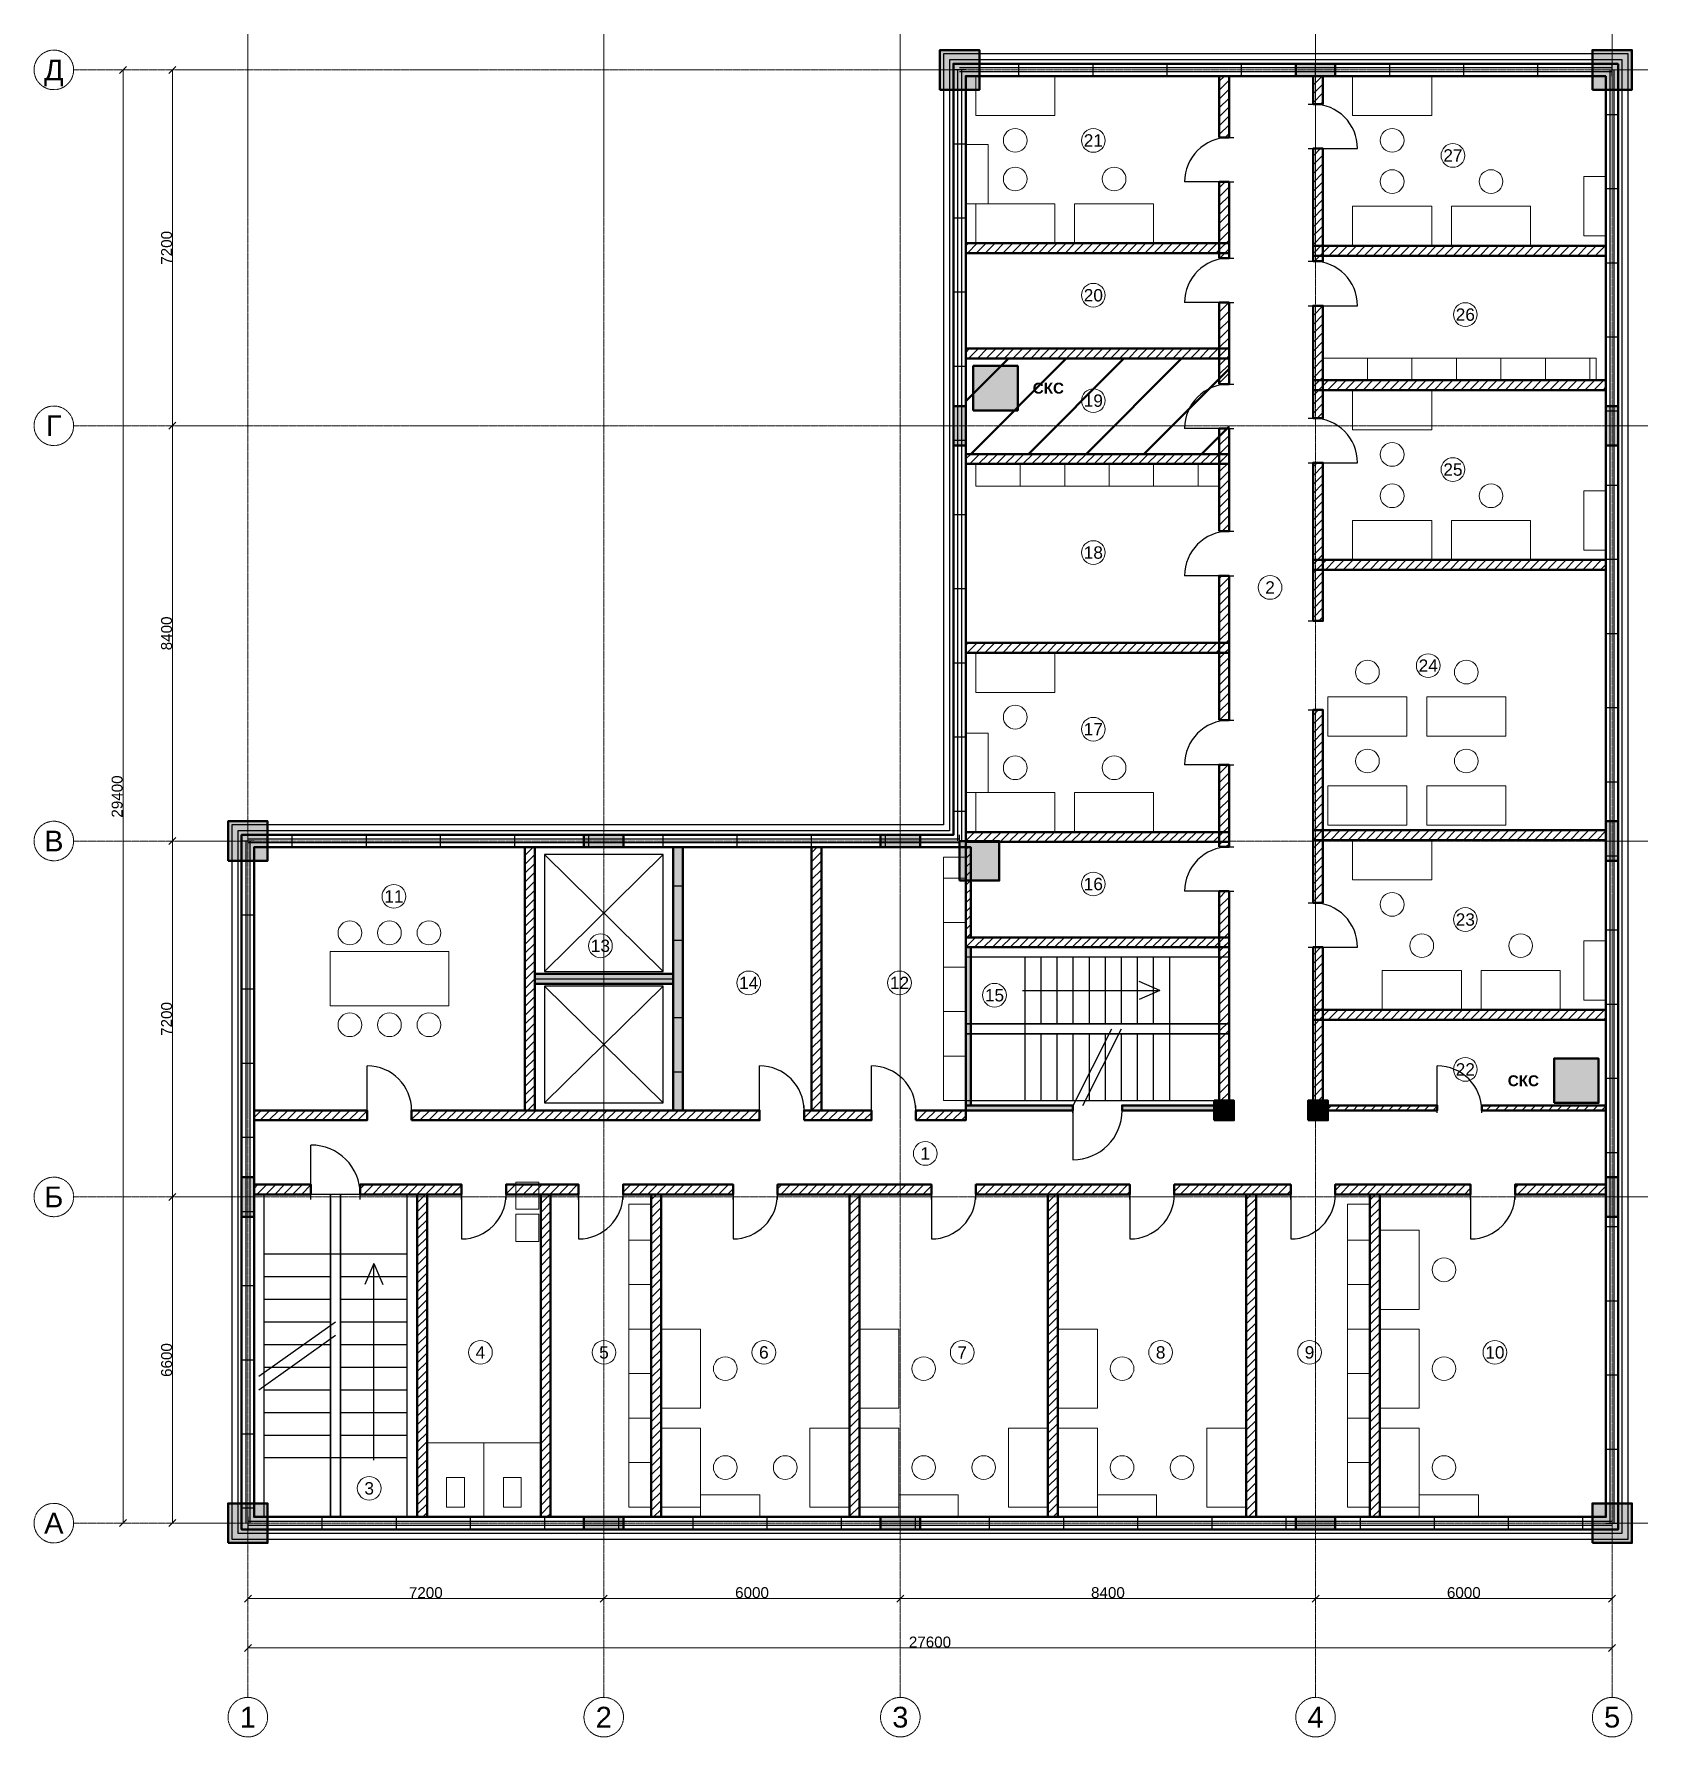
# Model space of a CAD drawing. Header units: millimetres. Extents: x -4325 to 28325, y -4325 to 30125.
import ezdxf
from ezdxf.enums import TextEntityAlignment as Align

# ---------------------------------------------------------------- set-up
doc = ezdxf.new("R2010")
doc.units = ezdxf.units.MM
doc.linetypes.add('CENTER2', pattern=[2.541, 1.587, -0.318, 0.318, -0.318])
for name, color, linetype, lineweight in [('A-ANNO-ROOM', 7, 'CONTINUOUS', 18), ('A-DIMS', 8, 'CONTINUOUS', 13), ('A-DOOR', 3, 'CONTINUOUS', 25), ('A-ELEV', 7, 'CONTINUOUS', 25), ('A-FACADE-PANEL', 8, 'CONTINUOUS', 25), ('A-FURN', 8, 'CONTINUOUS', 18), ('A-GLAZ-RIBBON', 5, 'CONTINUOUS', 25), ('A-GRID', 8, 'CENTER2', 13), ('A-HATCH', 9, 'CONTINUOUS', 9), ('A-OUTLINE', 7, 'CONTINUOUS', 50), ('A-SANI', 8, 'CONTINUOUS', 18), ('A-STAIR', 7, 'CONTINUOUS', 25), ('A-WALL-BLOCK', 9, 'CONTINUOUS', 50), ('A-WALL-RC', 7, 'CONTINUOUS', 50), ('E-SCS-RISER', 1, 'CONTINUOUS', 50), ('E-SERVER-ROOM', 1, 'CONTINUOUS', 50)]:
    doc.layers.add(name, color=color, linetype=linetype, lineweight=lineweight)
doc.styles.add('Arial-Bold', font='arialbd.ttf')
doc.styles.get("Standard").update_dxf_attribs({"font": 'arial.ttf'})

msp = doc.modelspace()

# ---------------------------------------------------------------- hatches: boundary and pattern name
at = {"layer": 'A-HATCH'}
h = msp.add_hatch(dxfattribs=at)
h.set_pattern_fill('ANSI31', scale=40)
h.paths.add_polyline_path([(19650, 28034), (19850, 28034), (19850, 29275), (19850, 29275), (19650, 29275), (19650, 29275)])
h = msp.add_hatch(dxfattribs=at)
h.set_pattern_fill('ANSI31', scale=40)
h.paths.add_polyline_path([(21550, 28707.5), (21750, 28707.5), (21750, 29275), (21750, 29275), (21550, 29275), (21550, 29275)])
h = msp.add_hatch(dxfattribs=at)
h.set_pattern_fill('ANSI31', scale=40)
h.paths.add_polyline_path([(21550, 25530), (21750, 25530), (21750, 27807.5), (21550, 27807.5)])
h = msp.add_hatch(dxfattribs=at)
h.set_pattern_fill('ANSI31', scale=40)
h.paths.add_polyline_path([(19650, 25593), (19850, 25593), (19850, 27134), (19650, 27134)])
h = msp.add_hatch(dxfattribs=at)
h.set_pattern_fill('ANSI31', scale=40)
h.paths.add_polyline_path([(14525, 25693), (14525, 25693), (19850, 25693), (19850, 25893), (14525, 25893), (14525, 25893)])
h = msp.add_hatch(dxfattribs=at)
h.set_pattern_fill('ANSI31', scale=40)
h.paths.add_polyline_path([(21550, 25640), (27475, 25640), (27475, 25640), (27475, 25840), (27475, 25840), (21550, 25840)])
h = msp.add_hatch(dxfattribs=at)
h.set_pattern_fill('ANSI31', scale=40)
h.paths.add_polyline_path([(19650, 23045), (19850, 23045), (19850, 24693), (19650, 24693)])
h = msp.add_hatch(dxfattribs=at)
h.set_pattern_fill('ANSI31', scale=40)
h.paths.add_polyline_path([(21550, 22352.5), (21750, 22352.5), (21750, 24630), (21550, 24630)])
h = msp.add_hatch(dxfattribs=at)
h.set_pattern_fill('ANSI31', scale=40)
h.paths.add_polyline_path([(14525, 23561), (14525, 23561), (19850, 23561), (19850, 23761), (14525, 23761), (14525, 23761)])
h = msp.add_hatch(dxfattribs=at)
h.set_pattern_fill('ANSI31', scale=40)
h.paths.add_polyline_path([(21550, 22920), (27475, 22920), (27475, 22920), (27475, 23120), (27475, 23120), (21550, 23120)])
h = msp.add_hatch(dxfattribs=at)
h.set_pattern_fill('ANSI31', scale=40)
h.paths.add_polyline_path([(19650, 20067.5), (19850, 20067.5), (19850, 22145), (19650, 22145)])
h = msp.add_hatch(dxfattribs=at)
h.set_pattern_fill('ANSI31', scale=40)
h.paths.add_polyline_path([(14525, 21429), (14525, 21429), (19850, 21429), (19850, 21629), (14525, 21629), (14525, 21629)])
h = msp.add_hatch(dxfattribs=at)
h.set_pattern_fill('ANSI31', scale=40)
h.paths.add_polyline_path([(21550, 18251.5), (21750, 18251.5), (21750, 21452.5), (21550, 21452.5)])
h = msp.add_hatch(dxfattribs=at)
h.set_pattern_fill('ANSI31', scale=40)
h.paths.add_polyline_path([(21550, 19285), (27475, 19285), (27475, 19285), (27475, 19485), (27475, 19485), (21550, 19485)])
h = msp.add_hatch(dxfattribs=at)
h.set_pattern_fill('ANSI31', scale=40)
h.paths.add_polyline_path([(19650, 16244), (19850, 16244), (19850, 19167.5), (19650, 19167.5)])
h = msp.add_hatch(dxfattribs=at)
h.set_pattern_fill('ANSI31', scale=40)
h.paths.add_polyline_path([(14525, 17606), (14525, 17606), (19850, 17606), (19850, 17806), (14525, 17806), (14525, 17806)])
h = msp.add_hatch(dxfattribs=at)
h.set_pattern_fill('ANSI31', scale=40)
h.paths.add_polyline_path([(21550, 12550), (21750, 12550), (21750, 16451.5), (21550, 16451.5)])
h = msp.add_hatch(dxfattribs=at)
h.set_pattern_fill('ANSI31', scale=40)
h.paths.add_polyline_path([(19650, 13682), (19850, 13682), (19850, 15344), (19650, 15344)])
h = msp.add_hatch(dxfattribs=at)
h.set_pattern_fill('ANSI31', scale=40)
h.paths.add_polyline_path([(14525, 13782), (14525, 13782), (19850, 13782), (19850, 13982), (14525, 13982), (14525, 13982)])
h = msp.add_hatch(dxfattribs=at)
h.set_pattern_fill('ANSI31', scale=40)
h.paths.add_polyline_path([(21550, 13818), (27475, 13818), (27475, 13818), (27475, 14018), (27475, 14018), (21550, 14018)])
h = msp.add_hatch(dxfattribs=at)
h.set_pattern_fill('ANSI31', scale=40)
h.paths.add_polyline_path([(5603, 8350), (5803, 8350), (5803, 13675), (5803, 13675), (5603, 13675), (5603, 13675)])
h = msp.add_hatch(dxfattribs=at)
h.set_pattern_fill('ANSI31', scale=40)
h.paths.add_polyline_path([(11403, 8350), (11603, 8350), (11603, 13675), (11603, 13675), (11403, 13675), (11403, 13675)])
h = msp.add_hatch(dxfattribs=at)
h.set_pattern_fill('ANSI31', scale=40)
h.paths.add_polyline_path([(14525, 11850), (14625, 11850), (14625, 13675), (14625, 13675), (14525, 13675), (14525, 13675)])
h = msp.add_hatch(dxfattribs=at)
h.set_pattern_fill('ANSI31', scale=40)
h.paths.add_polyline_path([(19650, 8350), (19850, 8350), (19850, 12782), (19650, 12782)])
h = msp.add_hatch(dxfattribs=at)
h.set_pattern_fill('ANSI31', scale=40)
h.paths.add_polyline_path([(14525, 11650), (19850, 11650), (19850, 11850), (14525, 11850)])
h = msp.add_hatch(dxfattribs=at)
h.set_pattern_fill('ANSI31', scale=40)
h.paths.add_polyline_path([(21550, 8350), (21750, 8350), (21750, 11650), (21550, 11650)])
h = msp.add_hatch(dxfattribs=at)
h.set_pattern_fill('ANSI31', scale=40)
h.paths.add_polyline_path([(21550, 10182), (27475, 10182), (27475, 10182), (27475, 10382), (27475, 10382), (21550, 10382)])
h = msp.add_hatch(dxfattribs=at)
h.set_pattern_fill('ANSI31', scale=40)
h.paths.add_polyline_path([(125, 8150), (125, 8150), (2414, 8150), (2414, 8350), (125, 8350), (125, 8350)])
h = msp.add_hatch(dxfattribs=at)
h.set_pattern_fill('ANSI31', scale=40)
h.paths.add_polyline_path([(3314, 8150), (10353, 8150), (10353, 8350), (3314, 8350)])
h = msp.add_hatch(dxfattribs=at)
h.set_pattern_fill('ANSI31', scale=40)
h.paths.add_polyline_path([(11253, 8150), (12614, 8150), (12614, 8350), (11253, 8350)])
h = msp.add_hatch(dxfattribs=at)
h.set_pattern_fill('ANSI31', scale=40)
h.paths.add_polyline_path([(13514, 8150), (14525, 8150), (14525, 8350), (13514, 8350)])
h = msp.add_hatch(dxfattribs=at)
h.set_pattern_fill('ANSI31', scale=40)
h.paths.add_polyline_path([(21750, 8350), (24062.5, 8350), (24062.5, 8450), (21750, 8450)])
h = msp.add_hatch(dxfattribs=at)
h.set_pattern_fill('ANSI31', scale=40)
h.paths.add_polyline_path([(24962.5, 8350), (27475, 8350), (27475, 8350), (27475, 8450), (27475, 8450), (24962.5, 8450)])
h = msp.add_hatch(dxfattribs=at)
h.set_pattern_fill('ANSI31', scale=40)
h.paths.add_polyline_path([(125, 6650), (125, 6650), (1275, 6650), (1275, 6850), (125, 6850), (125, 6850)])
h = msp.add_hatch(dxfattribs=at)
h.set_pattern_fill('ANSI31', scale=40)
h.paths.add_polyline_path([(2275, 6650), (4325, 6650), (4325, 6850), (2275, 6850)])
h = msp.add_hatch(dxfattribs=at)
h.set_pattern_fill('ANSI31', scale=40)
h.paths.add_polyline_path([(3425, 125), (3625, 125), (3625, 125), (3625, 6650), (3425, 6650), (3425, 125)])
h = msp.add_hatch(dxfattribs=at)
h.set_pattern_fill('ANSI31', scale=40)
h.paths.add_polyline_path([(5225, 6650), (6692, 6650), (6692, 6850), (5225, 6850)])
h = msp.add_hatch(dxfattribs=at)
h.set_pattern_fill('ANSI31', scale=40)
h.paths.add_polyline_path([(5925, 125), (6125, 125), (6125, 125), (6125, 6650), (5925, 6650), (5925, 125)])
h = msp.add_hatch(dxfattribs=at)
h.set_pattern_fill('ANSI31', scale=40)
h.paths.add_polyline_path([(7592, 6650), (9815.5, 6650), (9815.5, 6850), (7592, 6850)])
h = msp.add_hatch(dxfattribs=at)
h.set_pattern_fill('ANSI31', scale=40)
h.paths.add_polyline_path([(8159, 125), (8359, 125), (8359, 125), (8359, 6650), (8159, 6650), (8159, 125)])
h = msp.add_hatch(dxfattribs=at)
h.set_pattern_fill('ANSI31', scale=40)
h.paths.add_polyline_path([(10715.5, 6650), (13829, 6650), (13829, 6850), (10715.5, 6850)])
h = msp.add_hatch(dxfattribs=at)
h.set_pattern_fill('ANSI31', scale=40)
h.paths.add_polyline_path([(12172, 125), (12372, 125), (12372, 125), (12372, 6650), (12172, 6650), (12172, 125)])
h = msp.add_hatch(dxfattribs=at)
h.set_pattern_fill('ANSI31', scale=40)
h.paths.add_polyline_path([(14729, 6650), (17842.5, 6650), (17842.5, 6850), (14729, 6850)])
h = msp.add_hatch(dxfattribs=at)
h.set_pattern_fill('ANSI31', scale=40)
h.paths.add_polyline_path([(16186, 125), (16386, 125), (16386, 125), (16386, 6650), (16186, 6650), (16186, 125)])
h = msp.add_hatch(dxfattribs=at)
h.set_pattern_fill('ANSI31', scale=40)
h.paths.add_polyline_path([(18742.5, 6650), (21099, 6650), (21099, 6850), (18742.5, 6850)])
h = msp.add_hatch(dxfattribs=at)
h.set_pattern_fill('ANSI31', scale=40)
h.paths.add_polyline_path([(20199, 125), (20399, 125), (20399, 125), (20399, 6650), (20199, 6650), (20199, 125)])
h = msp.add_hatch(dxfattribs=at)
h.set_pattern_fill('ANSI31', scale=40)
h.paths.add_polyline_path([(21999, 6650), (24737, 6650), (24737, 6850), (21999, 6850)])
h = msp.add_hatch(dxfattribs=at)
h.set_pattern_fill('ANSI31', scale=40)
h.paths.add_polyline_path([(22699, 125), (22899, 125), (22899, 125), (22899, 6650), (22699, 6650), (22699, 125)])
h = msp.add_hatch(dxfattribs=at)
h.set_pattern_fill('ANSI31', scale=40)
h.paths.add_polyline_path([(25637, 6650), (27475, 6650), (27475, 6650), (27475, 6850), (27475, 6850), (25637, 6850)])
at = {"layer": 'A-WALL-RC'}
h = msp.add_hatch(color=7, dxfattribs=at)
h.dxf.hatch_style = 1
h.paths.add_polyline_path([(14000, 29000), (14800, 29000), (14800, 29800), (14000, 29800)])
h = msp.add_hatch(color=7, dxfattribs=at)
h.dxf.hatch_style = 1
h.paths.add_polyline_path([(27200, 29000), (28000, 29000), (28000, 29800), (27200, 29800)])
h = msp.add_hatch(color=7, dxfattribs=at)
h.dxf.hatch_style = 1
h.paths.add_polyline_path([(21200, 29275), (22000, 29275), (22000, 29525), (21200, 29525)])
h = msp.add_hatch(color=7, dxfattribs=at)
h.dxf.hatch_style = 1
h.paths.add_polyline_path([(14275, 21800), (14525, 21800), (14525, 22600), (14275, 22600)])
h = msp.add_hatch(color=7, dxfattribs=at)
h.dxf.hatch_style = 1
h.paths.add_polyline_path([(27475, 21800), (27725, 21800), (27725, 22600), (27475, 22600)])
h = msp.add_hatch(color=7, dxfattribs=at)
h.dxf.hatch_style = 1
h.paths.add_polyline_path([(-400, 13400), (400, 13400), (400, 14200), (-400, 14200)])
h = msp.add_hatch(color=7, dxfattribs=at)
h.dxf.hatch_style = 1
h.paths.add_polyline_path([(27475, 13400), (27725, 13400), (27725, 14200), (27475, 14200)])
h = msp.add_hatch(color=7, dxfattribs=at)
h.dxf.hatch_style = 1
h.paths.add_polyline_path([(6800, 13675), (7600, 13675), (7600, 13925), (6800, 13925)])
h = msp.add_hatch(color=7, dxfattribs=at)
h.dxf.hatch_style = 1
h.paths.add_polyline_path([(12800, 13675), (13600, 13675), (13600, 13925), (12800, 13925)])
h = msp.add_hatch(color=7, dxfattribs=at)
h.dxf.hatch_style = 1
h.paths.add_polyline_path([(14400, 13000), (15200, 13000), (15200, 13800), (14400, 13800)])
h = msp.add_hatch(color=7, dxfattribs=at)
h.dxf.hatch_style = 1
h.paths.add_polyline_path([(8603, 8350), (8803, 8350), (8803, 13675), (8803, 13675), (8603, 13675), (8603, 13675)])
h = msp.add_hatch(color=7, dxfattribs=at)
h.dxf.hatch_style = 1
h.paths.add_polyline_path([(14525, 8450), (14625, 8450), (14625, 11650), (14525, 11650)])
h = msp.add_hatch(color=7, dxfattribs=at)
h.dxf.hatch_style = 1
h.paths.add_polyline_path([(5803, 10912.5), (8603, 10912.5), (8603, 11112.5), (5803, 11112.5)])
h = msp.add_hatch(color=7, dxfattribs=at)
h.dxf.hatch_style = 1
h.paths.add_polyline_path([(14525, 8350), (16687.5, 8350), (16687.5, 8450), (14525, 8450)])
h = msp.add_hatch(color=7, dxfattribs=at)
h.dxf.hatch_style = 1
h.paths.add_polyline_path([(17687.5, 8350), (19650, 8350), (19650, 8450), (17687.5, 8450)])
h = msp.add_hatch(color=7, dxfattribs=at)
h.dxf.hatch_style = 1
h.paths.add_polyline_path([(19550, 8150), (19950, 8150), (19950, 8550), (19550, 8550)])
h = msp.add_hatch(color=7, dxfattribs=at)
h.dxf.hatch_style = 1
h.paths.add_polyline_path([(21450, 8150), (21850, 8150), (21850, 8550), (21450, 8550)])
h = msp.add_hatch(color=7, dxfattribs=at)
h.dxf.hatch_style = 1
h.paths.add_polyline_path([(-125, 6200), (125, 6200), (125, 7000), (-125, 7000)])
h = msp.add_hatch(color=7, dxfattribs=at)
h.dxf.hatch_style = 1
h.paths.add_polyline_path([(27475, 6200), (27725, 6200), (27725, 7000), (27475, 7000)])
h = msp.add_hatch(color=7, dxfattribs=at)
h.dxf.hatch_style = 1
h.paths.add_polyline_path([(-400, -400), (400, -400), (400, 400), (-400, 400)])
h = msp.add_hatch(color=7, dxfattribs=at)
h.dxf.hatch_style = 1
h.paths.add_polyline_path([(27200, -400), (28000, -400), (28000, 400), (27200, 400)])
h = msp.add_hatch(color=7, dxfattribs=at)
h.dxf.hatch_style = 1
h.paths.add_polyline_path([(6800, -125), (7600, -125), (7600, 125), (6800, 125)])
h = msp.add_hatch(color=7, dxfattribs=at)
h.dxf.hatch_style = 1
h.paths.add_polyline_path([(12800, -125), (13600, -125), (13600, 125), (12800, 125)])
h = msp.add_hatch(color=7, dxfattribs=at)
h.dxf.hatch_style = 1
h.paths.add_polyline_path([(21200, -125), (22000, -125), (22000, 125), (21200, 125)])
at = {"layer": 'E-SCS-RISER'}
h = msp.add_hatch(color=7, dxfattribs=at)
h.dxf.hatch_style = 1
h.paths.add_polyline_path([(14675, 22511), (15575, 22511), (15575, 23411), (14675, 23411)])
h = msp.add_hatch(color=7, dxfattribs=at)
h.dxf.hatch_style = 1
h.paths.add_polyline_path([(26425, 8500), (27325, 8500), (27325, 9400), (26425, 9400)])
at = {"layer": 'E-SERVER-ROOM'}
h = msp.add_hatch(dxfattribs=at)
h.set_pattern_fill('ANSI31', scale=260)
h.paths.add_polyline_path([(14525, 21629), (19850, 21629), (19850, 23561), (14525, 23561)])

# ---------------------------------------------------------------- linework, layer by layer
at = {"layer": 'A-ANNO-ROOM'}
for centre in [(17105, 27973), (24380, 27670), (17105, 24841), (24630, 24450), (17105, 22709), (24380, 21315), (17105, 19636), (20680, 18930), (23880, 17348), (17105, 16062), (17105, 12930), (2955, 12680), (24630, 12212), (7133, 11680), (10133, 10930), (13183, 10930), (15105, 10680), (24630, 9180), (13705, 7480), (4705, 3455), (7205, 3455), (10439, 3455), (14452, 3455), (18466, 3455), (21479, 3455), (25229, 3455), (2455, 705)]:
    msp.add_circle(centre, 240, dxfattribs=at)
at = {"layer": 'A-DIMS'}
for p, q in [((-2595.71, 29329.29), (-2454.29, 29470.71)), ((-2525, 0), (-2525, 29400)), ((-1595.71, 29329.29), (-1454.29, 29470.71)), ((-1525, 22200), (-1525, 29400)), ((-1595.71, 22129.29), (-1454.29, 22270.71)), ((-1595.71, 22129.29), (-1454.29, 22270.71)), ((-1525, 13800), (-1525, 22200)), ((-1595.71, 13729.29), (-1454.29, 13870.71)), ((-1595.71, 13729.29), (-1454.29, 13870.71)), ((-1525, 6600), (-1525, 13800)), ((-1595.71, 6529.29), (-1454.29, 6670.71)), ((-1595.71, 6529.29), (-1454.29, 6670.71)), ((-1525, 0), (-1525, 6600)), ((-2595.71, -70.71), (-2454.29, 70.71)), ((-1595.71, -70.71), (-1454.29, 70.71)), ((-70.71, -1595.71), (70.71, -1454.29)), ((0, -1525), (7200, -1525)), ((7129.29, -1595.71), (7270.71, -1454.29)), ((7129.29, -1595.71), (7270.71, -1454.29)), ((7200, -1525), (13200, -1525)), ((13129.29, -1595.71), (13270.71, -1454.29)), ((13129.29, -1595.71), (13270.71, -1454.29)), ((13200, -1525), (21600, -1525)), ((21529.29, -1595.71), (21670.71, -1454.29)), ((21529.29, -1595.71), (21670.71, -1454.29)), ((21600, -1525), (27600, -1525)), ((27529.29, -1595.71), (27670.71, -1454.29)), ((-70.71, -2595.71), (70.71, -2454.29)), ((0, -2525), (27600, -2525)), ((27529.29, -2595.71), (27670.71, -2454.29))]:
    msp.add_line(p, q, dxfattribs=at)
at = {"layer": 'A-DOOR'}
for p, q in [((21450, 28707.5), (21650, 28707.5)), ((19750, 28034), (19950, 28034)), ((21450, 27807.5), (21650, 27807.5)), ((21550, 27807.5), (22450, 27807.5)), ((19850, 27134), (18950, 27134)), ((19750, 27134), (19950, 27134)), ((19750, 25593), (19950, 25593)), ((21450, 25530), (21650, 25530)), ((19850, 24693), (18950, 24693)), ((19750, 24693), (19950, 24693)), ((21450, 24630), (21650, 24630)), ((21550, 24630), (22450, 24630)), ((19750, 23045), (19950, 23045)), ((19850, 22145), (18950, 22145)), ((19750, 22145), (19950, 22145)), ((21450, 22352.5), (21650, 22352.5)), ((21450, 21452.5), (21650, 21452.5)), ((21550, 21452.5), (22450, 21452.5)), ((19750, 20067.5), (19950, 20067.5)), ((19850, 19167.5), (18950, 19167.5)), ((19750, 19167.5), (19950, 19167.5)), ((21450, 18251.5), (21650, 18251.5)), ((19750, 16244), (19950, 16244)), ((21450, 16451.5), (21650, 16451.5)), ((19850, 15344), (18950, 15344)), ((19750, 15344), (19950, 15344)), ((19750, 13682), (19950, 13682)), ((8603, 12893.75), (8803, 12893.75)), ((19850, 12782), (18950, 12782)), ((19750, 12782), (19950, 12782)), ((21450, 12550), (21650, 12550)), ((8603, 11793.75), (8803, 11793.75)), ((21450, 11650), (21650, 11650)), ((21550, 11650), (22450, 11650)), ((8603, 10231.25), (8803, 10231.25)), ((2414, 8350), (2414, 9250)), ((8603, 9131.25), (8803, 9131.25)), ((10353, 8350), (10353, 9250)), ((12614, 8350), (12614, 9250)), ((24062.5, 8350), (24062.5, 9250)), ((2414, 8250), (2414, 8450)), ((3314, 8250), (3314, 8450)), ((10353, 8250), (10353, 8450)), ((11253, 8250), (11253, 8450)), ((12614, 8250), (12614, 8450)), ((13514, 8250), (13514, 8450)), ((16687.5, 8300), (16687.5, 8400)), ((16687.5, 8350), (16687.5, 7350)), ((17687.5, 8300), (17687.5, 8400)), ((24062.5, 8300), (24062.5, 8400)), ((24962.5, 8300), (24962.5, 8400)), ((1275, 6650), (1275, 7650)), ((1275, 6550), (1275, 6750)), ((2275, 6550), (2275, 6750)), ((4325, 6550), (4325, 6750)), ((4325, 6650), (4325, 5750)), ((5225, 6550), (5225, 6750)), ((6692, 6550), (6692, 6750)), ((6692, 6650), (6692, 5750)), ((7592, 6550), (7592, 6750)), ((9815.5, 6550), (9815.5, 6750)), ((9815.5, 6650), (9815.5, 5750)), ((10715.5, 6550), (10715.5, 6750)), ((13829, 6550), (13829, 6750)), ((13829, 6650), (13829, 5750)), ((14729, 6550), (14729, 6750)), ((17842.5, 6550), (17842.5, 6750)), ((17842.5, 6650), (17842.5, 5750)), ((18742.5, 6550), (18742.5, 6750)), ((21099, 6550), (21099, 6750)), ((21099, 6650), (21099, 5750)), ((21999, 6550), (21999, 6750)), ((24737, 6550), (24737, 6750)), ((24737, 6650), (24737, 5750)), ((25637, 6550), (25637, 6750))]:
    msp.add_line(p, q, dxfattribs=at)
for centre, radius, start, end in [((21550, 27807.5), 900, 0, 90), ((19850, 27134), 900, 90, 180), ((19850, 24693), 900, 90, 180), ((21550, 24630), 900, 0, 90), ((19850, 22145), 900, 90, 180), ((21550, 21452.5), 900, 0, 90), ((19850, 19167.5), 900, 90, 180), ((19850, 15344), 900, 90, 180), ((19850, 12782), 900, 90, 180), ((21550, 11650), 900, 0, 90), ((2414, 8350), 900, 0, 90), ((10353, 8350), 900, 0, 90), ((12614, 8350), 900, 0, 90), ((24062.5, 8350), 900, 0, 90), ((16687.5, 8350), 1000, -90, 0), ((1275, 6650), 1000, 0, 90), ((4325, 6650), 900, -90, 0), ((6692, 6650), 900, -90, 0), ((9815.5, 6650), 900, -90, 0), ((13829, 6650), 900, -90, 0), ((17842.5, 6650), 900, -90, 0), ((21099, 6650), 900, -90, 0), ((24737, 6650), 900, -90, 0)]:
    msp.add_arc(centre, radius, start, end, dxfattribs=at)
at = {"layer": 'A-ELEV'}
for p, q in [((6003, 11162.5), (8403, 13525)), ((6003, 13525), (8403, 11162.5)), ((5803, 11012.5), (8603, 11012.5)), ((6003, 8500), (8403, 10862.5)), ((6003, 10862.5), (8403, 8500))]:
    msp.add_line(p, q, dxfattribs=at)
for points in [[(6003, 11162.5), (8403, 11162.5), (8403, 13525), (6003, 13525)], [(6003, 8500), (8403, 8500), (8403, 10862.5), (6003, 10862.5)]]:
    msp.add_lwpolyline(points, close=True, dxfattribs=at)
at = {"layer": 'A-FACADE-PANEL'}
for points in [[(27925, 29725), (14075, 29725), (14075, 14125), (-325, 14125), (-325, -325), (27925, -325)], [(27805, 29605), (14195, 29605), (14195, 14005), (-205, 14005), (-205, -205), (27805, -205)]]:
    msp.add_lwpolyline(points, close=True, dxfattribs=at)
at = {"layer": 'A-FURN'}
for p, q in [((22650, 23120), (22650, 23570)), ((23550, 23120), (23550, 23570)), ((24450, 23120), (24450, 23570)), ((25350, 23120), (25350, 23570)), ((26250, 23120), (26250, 23570)), ((27150, 23120), (27150, 23570)), ((15625, 20979), (15625, 21429)), ((16525, 20979), (16525, 21429)), ((17425, 20979), (17425, 21429)), ((18325, 20979), (18325, 21429)), ((19225, 20979), (19225, 21429)), ((14075, 13050), (14525, 13050)), ((14075, 12150), (14525, 12150)), ((14075, 11250), (14525, 11250)), ((14075, 10350), (14525, 10350)), ((14075, 9450), (14525, 9450)), ((7709, 5725), (8159, 5725)), ((22249, 5725), (22699, 5725)), ((7709, 4825), (8159, 4825)), ((22249, 4825), (22699, 4825)), ((7709, 3925), (8159, 3925)), ((22249, 3925), (22699, 3925)), ((7709, 3025), (8159, 3025)), ((22249, 3025), (22699, 3025)), ((7709, 2125), (8159, 2125)), ((22249, 2125), (22699, 2125)), ((7709, 1225), (8159, 1225)), ((22249, 1225), (22699, 1225))]:
    msp.add_line(p, q, dxfattribs=at)
for points in [[(14725, 28475), (16325, 28475), (16325, 29275), (14725, 29275)], [(22350, 28475), (23950, 28475), (23950, 29275), (22350, 29275)], [(14525, 26693), (14975, 26693), (14975, 27893), (14525, 27893)], [(27025, 26040), (27475, 26040), (27475, 27240), (27025, 27240)], [(14725, 25893), (16325, 25893), (16325, 26693), (14725, 26693)], [(16725, 25893), (18325, 25893), (18325, 26693), (16725, 26693)], [(22350, 25840), (23950, 25840), (23950, 26640), (22350, 26640)], [(24350, 25840), (25950, 25840), (25950, 26640), (24350, 26640)], [(21750, 23120), (27275, 23120), (27275, 23570), (21750, 23570)], [(22350, 22120), (23950, 22120), (23950, 22920), (22350, 22920)], [(14725, 20979), (19650, 20979), (19650, 21429), (14725, 21429)], [(27025, 19685), (27475, 19685), (27475, 20885), (27025, 20885)], [(22350, 19485), (23950, 19485), (23950, 20285), (22350, 20285)], [(24350, 19485), (25950, 19485), (25950, 20285), (24350, 20285)], [(14725, 16806), (16325, 16806), (16325, 17606), (14725, 17606)], [(21850, 15918), (23450, 15918), (23450, 16718), (21850, 16718)], [(23850, 15918), (25450, 15918), (25450, 16718), (23850, 16718)], [(14525, 14782), (14975, 14782), (14975, 15982), (14525, 15982)], [(21850, 14118), (23450, 14118), (23450, 14918), (21850, 14918)], [(23850, 14118), (25450, 14118), (25450, 14918), (23850, 14918)], [(14725, 13982), (16325, 13982), (16325, 14782), (14725, 14782)], [(16725, 13982), (18325, 13982), (18325, 14782), (16725, 14782)], [(22350, 13018), (23950, 13018), (23950, 13818), (22350, 13818)], [(14075, 8550), (14525, 8550), (14525, 13475), (14075, 13475)], [(27025, 10582), (27475, 10582), (27475, 11782), (27025, 11782)], [(1664, 10462.5), (4064, 10462.5), (4064, 11562.5), (1664, 11562.5)], [(22950, 10382), (24550, 10382), (24550, 11182), (22950, 11182)], [(24950, 10382), (26550, 10382), (26550, 11182), (24950, 11182)], [(7709, 325), (8159, 325), (8159, 6450), (7709, 6450)], [(22249, 325), (22699, 325), (22699, 6450), (22249, 6450)], [(22899, 4325), (23699, 4325), (23699, 5925), (22899, 5925)], [(8359, 2325), (9159, 2325), (9159, 3925), (8359, 3925)], [(12372, 2325), (13172, 2325), (13172, 3925), (12372, 3925)], [(16386, 2325), (17186, 2325), (17186, 3925), (16386, 3925)], [(22899, 2325), (23699, 2325), (23699, 3925), (22899, 3925)], [(8359, 325), (9159, 325), (9159, 1925), (8359, 1925)], [(11372, 325), (12172, 325), (12172, 1925), (11372, 1925)], [(12372, 325), (13172, 325), (13172, 1925), (12372, 1925)], [(15386, 325), (16186, 325), (16186, 1925), (15386, 1925)], [(16386, 325), (17186, 325), (17186, 1925), (16386, 1925)], [(19399, 325), (20199, 325), (20199, 1925), (19399, 1925)], [(22899, 325), (23699, 325), (23699, 1925), (22899, 1925)], [(9159, 125), (10359, 125), (10359, 575), (9159, 575)], [(13172, 125), (14372, 125), (14372, 575), (13172, 575)], [(17186, 125), (18386, 125), (18386, 575), (17186, 575)], [(23699, 125), (24899, 125), (24899, 575), (23699, 575)]]:
    msp.add_lwpolyline(points, close=True, dxfattribs=at)
for centre in [(15525, 27975), (23150, 27975), (15525, 27193), (17525, 27193), (23150, 27140), (25150, 27140), (23150, 21620), (23150, 20785), (25150, 20785), (22650, 17218), (24650, 17218), (15525, 16306), (15525, 15282), (17525, 15282), (22650, 15418), (24650, 15418), (23150, 12518), (2064, 11942.5), (2864, 11942.5), (3664, 11942.5), (23750, 11682), (25750, 11682), (2064, 10082.5), (2864, 10082.5), (3664, 10082.5), (24199, 5125), (9659, 3125), (13672, 3125), (17686, 3125), (24199, 3125), (9659, 1125), (10872, 1125), (13672, 1125), (14886, 1125), (17686, 1125), (18899, 1125), (24199, 1125)]:
    msp.add_circle(centre, 240, dxfattribs=at)
at = {"layer": 'A-GLAZ-RIBBON'}
for p, q in [((14525, 29400), (14275, 29400)), ((14360, 29400), (14360, 13800)), ((27600, 29440), (14400, 29440)), ((27600, 29360), (14400, 29360)), ((14440, 29400), (14440, 13800)), ((15600, 29275), (15600, 29525)), ((17100, 29275), (17100, 29525)), ((18600, 29275), (18600, 29525)), ((20100, 29275), (20100, 29525)), ((21600, 29275), (21600, 29525)), ((23100, 29275), (23100, 29525)), ((24600, 29275), (24600, 29525)), ((26100, 29275), (26100, 29525)), ((27560, 0), (27560, 29400)), ((27600, 29275), (27600, 29525)), ((27640, 0), (27640, 29400)), ((27475, 28500), (27725, 28500)), ((14525, 27900), (14275, 27900)), ((27475, 27000), (27725, 27000)), ((14525, 26400), (14275, 26400)), ((27475, 25500), (27725, 25500)), ((14525, 24900), (14275, 24900)), ((27475, 24000), (27725, 24000)), ((14525, 23400), (14275, 23400)), ((27475, 22500), (27725, 22500)), ((14525, 21900), (14275, 21900)), ((27475, 21000), (27725, 21000)), ((14525, 20400), (14275, 20400)), ((27475, 19500), (27725, 19500)), ((14525, 18900), (14275, 18900)), ((27475, 18000), (27725, 18000)), ((14525, 17400), (14275, 17400)), ((27475, 16500), (27725, 16500)), ((14525, 15900), (14275, 15900)), ((27475, 15000), (27725, 15000)), ((14525, 14400), (14275, 14400)), ((125, 13800), (-125, 13800)), ((-40, 13800), (-40, 0)), ((14400, 13840), (0, 13840)), ((40, 13800), (40, 0)), ((900, 13675), (900, 13925)), ((2400, 13675), (2400, 13925)), ((3900, 13675), (3900, 13925)), ((5400, 13675), (5400, 13925)), ((6900, 13675), (6900, 13925)), ((8400, 13675), (8400, 13925)), ((9900, 13675), (9900, 13925)), ((11400, 13675), (11400, 13925)), ((12900, 13675), (12900, 13925)), ((14400, 13675), (14400, 13925)), ((14400, 13760), (0, 13760)), ((27475, 13500), (27725, 13500)), ((125, 12300), (-125, 12300)), ((27475, 12000), (27725, 12000)), ((125, 10800), (-125, 10800)), ((27475, 10500), (27725, 10500)), ((125, 9300), (-125, 9300)), ((27475, 9000), (27725, 9000)), ((125, 7800), (-125, 7800)), ((27475, 7500), (27725, 7500)), ((125, 6300), (-125, 6300)), ((27475, 6000), (27725, 6000)), ((125, 4800), (-125, 4800)), ((27475, 4500), (27725, 4500)), ((125, 3300), (-125, 3300)), ((27475, 3000), (27725, 3000)), ((125, 1800), (-125, 1800)), ((27475, 1500), (27725, 1500)), ((125, 300), (-125, 300)), ((0, 125), (0, -125)), ((0, 40), (27600, 40)), ((1500, 125), (1500, -125)), ((3000, 125), (3000, -125)), ((4500, 125), (4500, -125)), ((6000, 125), (6000, -125)), ((7500, 125), (7500, -125)), ((9000, 125), (9000, -125)), ((10500, 125), (10500, -125)), ((12000, 125), (12000, -125)), ((13500, 125), (13500, -125)), ((15000, 125), (15000, -125)), ((16500, 125), (16500, -125)), ((18000, 125), (18000, -125)), ((19500, 125), (19500, -125)), ((21000, 125), (21000, -125)), ((22500, 125), (22500, -125)), ((24000, 125), (24000, -125)), ((25500, 125), (25500, -125)), ((27000, 125), (27000, -125)), ((27475, 0), (27725, 0)), ((0, -40), (27600, -40))]:
    msp.add_line(p, q, dxfattribs=at)
at = {"layer": 'A-GRID'}
for p, q in [((0, -3525), (0, 30125)), ((7200, -3525), (7200, 30125)), ((13200, -3525), (13200, 30125)), ((21600, -3525), (21600, 30125)), ((27600, -3525), (27600, 30125)), ((-3525, 29400), (28325, 29400)), ((-3525, 22200), (28325, 22200)), ((-3525, 13800), (28325, 13800)), ((-3525, 6600), (28325, 6600)), ((-3525, 0), (28325, 0))]:
    msp.add_line(p, q, dxfattribs=at)
for centre in [(-3925, 29400), (-3925, 22200), (-3925, 13800), (-3925, 6600), (-3925, 0), (0, -3925), (7200, -3925), (13200, -3925), (21600, -3925), (27600, -3925)]:
    msp.add_circle(centre, 400, dxfattribs=at)
at = {"layer": 'A-OUTLINE'}
for points in [[(27725, 29525), (14275, 29525), (14275, 13925), (-125, 13925), (-125, -125), (27725, -125)], [(27475, 29275), (14525, 29275), (14525, 13675), (125, 13675), (125, 125), (27475, 125)]]:
    msp.add_lwpolyline(points, close=True, dxfattribs=at)
at = {"layer": 'A-SANI'}
for points in [[(5425, 6350), (5885, 6350), (5885, 6900), (5425, 6900)], [(5425, 5700), (5885, 5700), (5885, 6250), (5425, 6250)], [(3625, 125), (4775, 125), (4775, 1625), (3625, 1625)], [(4775, 125), (5925, 125), (5925, 1625), (4775, 1625)], [(4020, 325), (4380, 325), (4380, 925), (4020, 925)], [(5170, 325), (5530, 325), (5530, 925), (5170, 925)]]:
    msp.add_lwpolyline(points, close=True, dxfattribs=at)
at = {"layer": 'A-STAIR'}
for p, q in [((15725, 8550), (15725, 11450)), ((16050, 10100), (16050, 11450)), ((16375, 10100), (16375, 11450)), ((16700, 10100), (16700, 11450)), ((17025, 10100), (17025, 11450)), ((17350, 10100), (17350, 11450)), ((17675, 10100), (17675, 11450)), ((18000, 10100), (18000, 11450)), ((18325, 10100), (18325, 11450)), ((18650, 10100), (18650, 11450)), ((18650, 8550), (18650, 11450)), ((15675, 10775), (18450, 10775)), ((18450, 10775), (18030, 10955)), ((18450, 10775), (18030, 10595)), ((16700, 8450), (17480, 10000)), ((16895, 8450), (17675, 10000)), ((16050, 8550), (16050, 9900)), ((16375, 8550), (16375, 9900)), ((16700, 8550), (16700, 9900)), ((17025, 8550), (17025, 9900)), ((17350, 8550), (17350, 9900)), ((17675, 8550), (17675, 9900)), ((18000, 8550), (18000, 9900)), ((18325, 8550), (18325, 9900)), ((18650, 8550), (18650, 9900)), ((325, 5450), (1675, 5450)), ((325, 5450), (3225, 5450)), ((1875, 5450), (3225, 5450)), ((2550, 5250), (2370, 4830)), ((2550, 1275), (2550, 5250)), ((2550, 5250), (2730, 4830)), ((325, 4991.67), (1675, 4991.67)), ((1875, 4991.67), (3225, 4991.67)), ((325, 4533.33), (1675, 4533.33)), ((1875, 4533.33), (3225, 4533.33)), ((225, 2975), (1775, 4075)), ((225, 2700), (1775, 3800)), ((325, 4075), (1675, 4075)), ((1875, 4075), (3225, 4075)), ((325, 3616.67), (1675, 3616.67)), ((1875, 3616.67), (3225, 3616.67)), ((325, 3158.33), (1675, 3158.33)), ((1875, 3158.33), (3225, 3158.33)), ((325, 2700), (1675, 2700)), ((1875, 2700), (3225, 2700)), ((325, 2241.67), (1675, 2241.67)), ((1875, 2241.67), (3225, 2241.67)), ((325, 1783.33), (1675, 1783.33)), ((1875, 1783.33), (3225, 1783.33)), ((325, 1325), (3225, 1325))]:
    msp.add_line(p, q, dxfattribs=at)
for points in [[(14525, 10100), (19850, 10100), (19850, 11450), (14525, 11450)], [(14525, 9900), (19850, 9900), (19850, 10100), (14525, 10100)], [(14525, 8550), (19850, 8550), (19850, 9900), (14525, 9900)], [(325, 125), (1675, 125), (1675, 6650), (325, 6650)], [(1675, 125), (1875, 125), (1875, 6650), (1675, 6650)], [(1875, 125), (3225, 125), (3225, 6650), (1875, 6650)]]:
    msp.add_lwpolyline(points, close=True, dxfattribs=at)
at = {"layer": 'A-WALL-BLOCK'}
for points in [[(19650, 28034), (19850, 28034), (19850, 29275), (19850, 29275), (19650, 29275), (19650, 29275)], [(21550, 28707.5), (21750, 28707.5), (21750, 29275), (21750, 29275), (21550, 29275), (21550, 29275)], [(21550, 25530), (21750, 25530), (21750, 27807.5), (21550, 27807.5)], [(19650, 25593), (19850, 25593), (19850, 27134), (19650, 27134)], [(14525, 25693), (14525, 25693), (19850, 25693), (19850, 25893), (14525, 25893), (14525, 25893)], [(21550, 25640), (27475, 25640), (27475, 25640), (27475, 25840), (27475, 25840), (21550, 25840)], [(19650, 23045), (19850, 23045), (19850, 24693), (19650, 24693)], [(21550, 22352.5), (21750, 22352.5), (21750, 24630), (21550, 24630)], [(14525, 23561), (14525, 23561), (19850, 23561), (19850, 23761), (14525, 23761), (14525, 23761)], [(21550, 22920), (27475, 22920), (27475, 22920), (27475, 23120), (27475, 23120), (21550, 23120)], [(19650, 20067.5), (19850, 20067.5), (19850, 22145), (19650, 22145)], [(14525, 21429), (14525, 21429), (19850, 21429), (19850, 21629), (14525, 21629), (14525, 21629)], [(21550, 18251.5), (21750, 18251.5), (21750, 21452.5), (21550, 21452.5)], [(21550, 19285), (27475, 19285), (27475, 19285), (27475, 19485), (27475, 19485), (21550, 19485)], [(19650, 16244), (19850, 16244), (19850, 19167.5), (19650, 19167.5)], [(14525, 17606), (14525, 17606), (19850, 17606), (19850, 17806), (14525, 17806), (14525, 17806)], [(21550, 12550), (21750, 12550), (21750, 16451.5), (21550, 16451.5)], [(19650, 13682), (19850, 13682), (19850, 15344), (19650, 15344)], [(14525, 13782), (14525, 13782), (19850, 13782), (19850, 13982), (14525, 13982), (14525, 13982)], [(21550, 13818), (27475, 13818), (27475, 13818), (27475, 14018), (27475, 14018), (21550, 14018)], [(5603, 8350), (5803, 8350), (5803, 13675), (5803, 13675), (5603, 13675), (5603, 13675)], [(11403, 8350), (11603, 8350), (11603, 13675), (11603, 13675), (11403, 13675), (11403, 13675)], [(14525, 11850), (14625, 11850), (14625, 13675), (14625, 13675), (14525, 13675), (14525, 13675)], [(19650, 8350), (19850, 8350), (19850, 12782), (19650, 12782)], [(14525, 11650), (19850, 11650), (19850, 11850), (14525, 11850)], [(21550, 8350), (21750, 8350), (21750, 11650), (21550, 11650)], [(21550, 10182), (27475, 10182), (27475, 10182), (27475, 10382), (27475, 10382), (21550, 10382)], [(125, 8150), (125, 8150), (2414, 8150), (2414, 8350), (125, 8350), (125, 8350)], [(3314, 8150), (10353, 8150), (10353, 8350), (3314, 8350)], [(11253, 8150), (12614, 8150), (12614, 8350), (11253, 8350)], [(13514, 8150), (14525, 8150), (14525, 8350), (13514, 8350)], [(21750, 8350), (24062.5, 8350), (24062.5, 8450), (21750, 8450)], [(24962.5, 8350), (27475, 8350), (27475, 8350), (27475, 8450), (27475, 8450), (24962.5, 8450)], [(125, 6650), (125, 6650), (1275, 6650), (1275, 6850), (125, 6850), (125, 6850)], [(2275, 6650), (4325, 6650), (4325, 6850), (2275, 6850)], [(3425, 125), (3625, 125), (3625, 125), (3625, 6650), (3425, 6650), (3425, 125)], [(5225, 6650), (6692, 6650), (6692, 6850), (5225, 6850)], [(5925, 125), (6125, 125), (6125, 125), (6125, 6650), (5925, 6650), (5925, 125)], [(7592, 6650), (9815.5, 6650), (9815.5, 6850), (7592, 6850)], [(8159, 125), (8359, 125), (8359, 125), (8359, 6650), (8159, 6650), (8159, 125)], [(10715.5, 6650), (13829, 6650), (13829, 6850), (10715.5, 6850)], [(12172, 125), (12372, 125), (12372, 125), (12372, 6650), (12172, 6650), (12172, 125)], [(14729, 6650), (17842.5, 6650), (17842.5, 6850), (14729, 6850)], [(16186, 125), (16386, 125), (16386, 125), (16386, 6650), (16186, 6650), (16186, 125)], [(18742.5, 6650), (21099, 6650), (21099, 6850), (18742.5, 6850)], [(20199, 125), (20399, 125), (20399, 125), (20399, 6650), (20199, 6650), (20199, 125)], [(21999, 6650), (24737, 6650), (24737, 6850), (21999, 6850)], [(22699, 125), (22899, 125), (22899, 125), (22899, 6650), (22699, 6650), (22699, 125)], [(25637, 6650), (27475, 6650), (27475, 6650), (27475, 6850), (27475, 6850), (25637, 6850)]]:
    msp.add_lwpolyline(points, close=True, dxfattribs=at)
at = {"layer": 'A-WALL-RC'}
for points in [[(14000, 29000), (14800, 29000), (14800, 29800), (14000, 29800)], [(27200, 29000), (28000, 29000), (28000, 29800), (27200, 29800)], [(21200, 29275), (22000, 29275), (22000, 29525), (21200, 29525)], [(14275, 21800), (14525, 21800), (14525, 22600), (14275, 22600)], [(27475, 21800), (27725, 21800), (27725, 22600), (27475, 22600)], [(-400, 13400), (400, 13400), (400, 14200), (-400, 14200)], [(27475, 13400), (27725, 13400), (27725, 14200), (27475, 14200)], [(6800, 13675), (7600, 13675), (7600, 13925), (6800, 13925)], [(12800, 13675), (13600, 13675), (13600, 13925), (12800, 13925)], [(14400, 13000), (15200, 13000), (15200, 13800), (14400, 13800)], [(8603, 8350), (8803, 8350), (8803, 13675), (8803, 13675), (8603, 13675), (8603, 13675)], [(14525, 8450), (14625, 8450), (14625, 11650), (14525, 11650)], [(5803, 10912.5), (8603, 10912.5), (8603, 11112.5), (5803, 11112.5)], [(14525, 8350), (16687.5, 8350), (16687.5, 8450), (14525, 8450)], [(17687.5, 8350), (19650, 8350), (19650, 8450), (17687.5, 8450)], [(19550, 8150), (19950, 8150), (19950, 8550), (19550, 8550)], [(21450, 8150), (21850, 8150), (21850, 8550), (21450, 8550)], [(-125, 6200), (125, 6200), (125, 7000), (-125, 7000)], [(27475, 6200), (27725, 6200), (27725, 7000), (27475, 7000)], [(-400, -400), (400, -400), (400, 400), (-400, 400)], [(27200, -400), (28000, -400), (28000, 400), (27200, 400)], [(6800, -125), (7600, -125), (7600, 125), (6800, 125)], [(12800, -125), (13600, -125), (13600, 125), (12800, 125)], [(21200, -125), (22000, -125), (22000, 125), (21200, 125)]]:
    msp.add_lwpolyline(points, close=True, dxfattribs=at)
at = {"layer": 'E-SCS-RISER'}
for points in [[(14675, 22511), (15575, 22511), (15575, 23411), (14675, 23411)], [(26425, 8500), (27325, 8500), (27325, 9400), (26425, 9400)]]:
    msp.add_lwpolyline(points, close=True, dxfattribs=at)

# ---------------------------------------------------------------- texts
at = {"layer": 'A-ANNO-ROOM'}
for s, p in [('21', (17105, 27973)), ('27', (24380, 27670)), ('20', (17105, 24841)), ('26', (24630, 24450)), ('19', (17105, 22709)), ('25', (24380, 21315)), ('18', (17105, 19636)), ('2', (20680, 18930)), ('24', (23880, 17348)), ('17', (17105, 16062)), ('11', (2955, 12680)), ('16', (17105, 12930)), ('23', (24630, 12212)), ('13', (7133, 11680)), ('14', (10133, 10930)), ('12', (13183, 10930)), ('15', (15105, 10680)), ('22', (24630, 9180)), ('1', (13705, 7480)), ('4', (4705, 3455)), ('5', (7205, 3455)), ('6', (10439, 3455)), ('7', (14452, 3455)), ('8', (18466, 3455)), ('9', (21479, 3455)), ('10', (25229, 3455)), ('3', (2455, 705))]:
    msp.add_text(s, height=250, dxfattribs=at).set_placement(p, align=Align.MIDDLE_CENTER)
at = {"layer": 'A-DIMS'}
for s, p in [('7200', (-1645, 25800)), ('8400', (-1645, 18000)), ('29400', (-2645, 14700)), ('7200', (-1645, 10200)), ('6600', (-1645, 3300))]:
    msp.add_text(s, height=220, rotation=90, dxfattribs=at).set_placement(p, align=Align.MIDDLE_CENTER)
for s, p in [('7200', (3600, -1405)), ('6000', (10200, -1405)), ('8400', (17400, -1405)), ('6000', (24600, -1405)), ('27600', (13800, -2405))]:
    msp.add_text(s, height=220, dxfattribs=at).set_placement(p, align=Align.MIDDLE_CENTER)
at = {"layer": 'A-GRID'}
for s, p in [('Д', (-3925, 29400)), ('Г', (-3925, 22200)), ('В', (-3925, 13800)), ('Б', (-3925, 6600)), ('А', (-3925, 0)), ('1', (0, -3925)), ('2', (7200, -3925)), ('3', (13200, -3925)), ('4', (21600, -3925)), ('5', (27600, -3925))]:
    msp.add_text(s, height=420, dxfattribs=at).set_placement(p, align=Align.MIDDLE_CENTER)
at = {"layer": 'E-SCS-RISER', "style": 'Arial-Bold'}
for p in [(16195, 22961), (25805, 8950)]:
    msp.add_text('СКС', height=220, dxfattribs=at).set_placement(p, align=Align.MIDDLE_CENTER)

doc.saveas('drawing.dxf')
